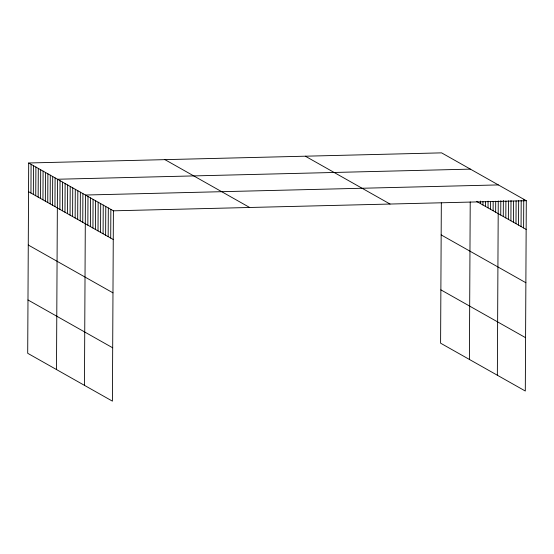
<?xml version="1.0" encoding="UTF-8"?>
<svg xmlns="http://www.w3.org/2000/svg" width="554" height="554" viewBox="0 0 554 554"><rect width="100%" height="100%" fill="white"/><g stroke="black" fill="none" stroke-linecap="round" stroke-linejoin="round"><path stroke-width="0.83" d="M28.697 162.98L27.7 353.293L112.407 401.138L113.404 210.818L28.697 162.98L441.593 152.862L526.3 200.707L525.303 391.02L440.596 343.182L441.33 202.903M30.948 193.041L31.093 164.337M33.344 194.392L33.496 165.688M35.747 195.749L35.899 167.045M38.15 197.106L38.295 168.402M40.546 198.457L40.698 169.753M42.949 199.814L43.094 171.11M45.345 201.171L45.497 172.467M47.748 202.529L47.9 173.824M50.144 203.879L50.296 175.175M52.547 205.236L52.699 176.532M54.95 206.594L55.095 177.889M56.501 369.56L57.498 179.247L470.394 169.129M59.887 209.384L60.04 180.68M62.429 210.818L62.581 182.114M64.97 212.251L65.123 183.547M67.512 213.692L67.664 184.988M70.053 215.125L70.206 186.421M72.595 216.559L72.747 187.854M75.136 217.992L75.289 189.288M77.678 219.432L77.83 190.728M80.219 220.866L80.372 192.162M82.761 222.299L82.906 193.595M84.457 385.349L85.448 195.029L498.344 184.918M87.844 225.173L87.989 196.469M90.385 226.607L90.531 197.903M92.927 228.04L93.072 199.336M95.468 229.474L95.613 200.77M98.01 230.914L98.155 202.21M100.551 232.348L100.696 203.643M103.086 233.781L103.238 205.077M105.627 235.215L105.779 206.51M108.168 236.655L108.321 207.951M110.71 238.088L110.862 209.384M469.397 359.449L470.221 201.94M480.408 203.574L480.422 201.04M482.95 205.008L482.963 201.635M485.491 206.448L485.519 201.379M488.032 207.882L488.067 201.13M490.574 209.315L490.615 201.718M493.115 210.749L493.164 201.462M495.657 212.189L495.712 201.213M497.347 375.231L498.261 200.957M500.74 215.056L500.816 200.707M503.281 216.489L503.364 200.451M505.823 217.93L505.906 201.04M508.364 219.363L508.461 200.79M510.906 220.797L511.01 200.534M513.44 222.23L513.551 201.13M515.982 223.671L516.106 200.873M518.523 225.104L518.655 200.617M521.065 226.538L521.203 200.368M523.606 227.971L523.759 199.267M113.404 210.818L526.3 200.707M476.592 201.421L526.148 229.411M305.337 156.2L390.044 204.045M441.164 234.903L525.871 282.741M440.873 289.853L525.58 337.691M164.953 159.642L249.66 207.48M28.545 191.684L113.251 239.522M28.268 245.013L112.974 292.851M27.977 299.963L112.684 347.801"/></g></svg>
